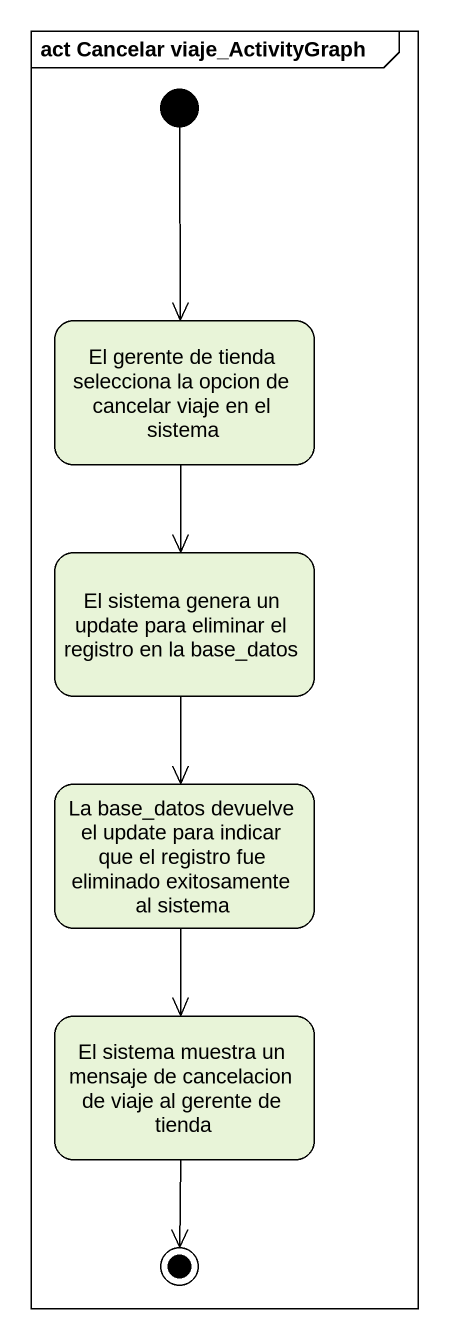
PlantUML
@startuml
mainframe act Cancelar viaje_ActivityGraph
hide empty description
state "El gerente de tienda selecciona la opcion de cancelar viaje en el sistema" as El_gerente_de_tienda
state "El sistema genera un update para eliminar el registro en la base_datos" as El_sistema_genera_un_update
state "La base_datos devuelve el update para indicar que el registro fue eliminado exitosamente al sistema" as La_base_datos_devuelve_el
state "El sistema muestra un mensaje de cancelacion de viaje al gerente de tienda" as El_sistema_muestra_un
[*] --> El_gerente_de_tienda
El_gerente_de_tienda --> El_sistema_genera_un_update
El_sistema_genera_un_update --> La_base_datos_devuelve_el
La_base_datos_devuelve_el --> El_sistema_muestra_un
El_sistema_muestra_un --> [*]
@enduml
